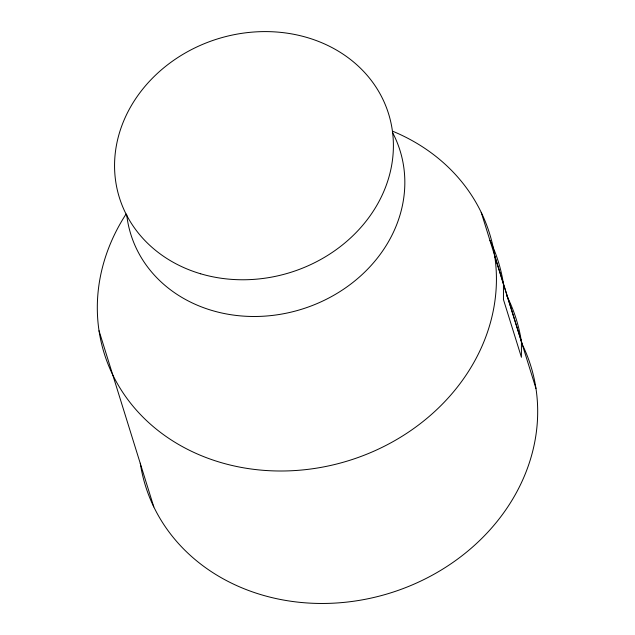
<?xml version="1.0" encoding="UTF-8"?>
<svg xmlns="http://www.w3.org/2000/svg" width="635" height="635" viewBox="0 0 635 635"><rect width="100%" height="100%" fill="white"/><g stroke="black" fill="none" stroke-linecap="round" stroke-linejoin="round"><path stroke-width="0.95" d="M481.211 212.36L522.462 344.821A201.779 175.093 -17.3 0 1 389.858 593.13A201.779 175.093 -17.3 0 1 140.287 463.225M494.713 256.024L535.972 388.493M99.028 330.756L153.789 506.889M392.914 131.318A201.779 175.093 -17.3 0 1 470.432 368.324A201.779 175.093 -17.3 0 1 195.953 453.358A201.779 175.093 -17.3 0 1 126.143 213.971M489.942 240.411A201.779 175.093 -17.3 0 1 503.452 284.075L503.46 299.585L521.43 357.291L521.422 341.781A201.779 175.093 -17.3 0 0 506.627 295.513M392.454 132.342A140.97 122.325 -17.3 0 1 301.562 309.269A140.97 122.325 -17.3 0 1 126.69 214.678M200.684 273.796A140.97 122.325 -17.3 0 0 392.2 129.58A140.97 122.325 -17.3 0 0 169.061 63.675A140.97 122.325 -17.3 0 0 200.684 273.796"/></g></svg>
